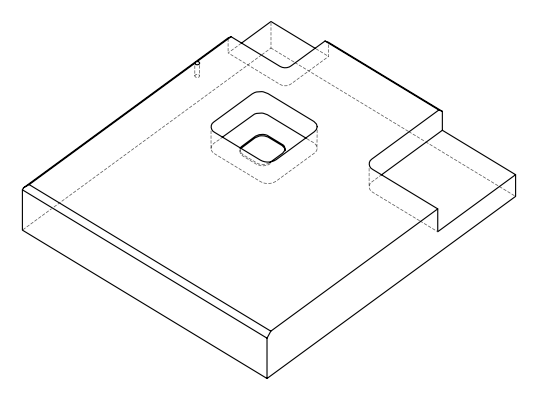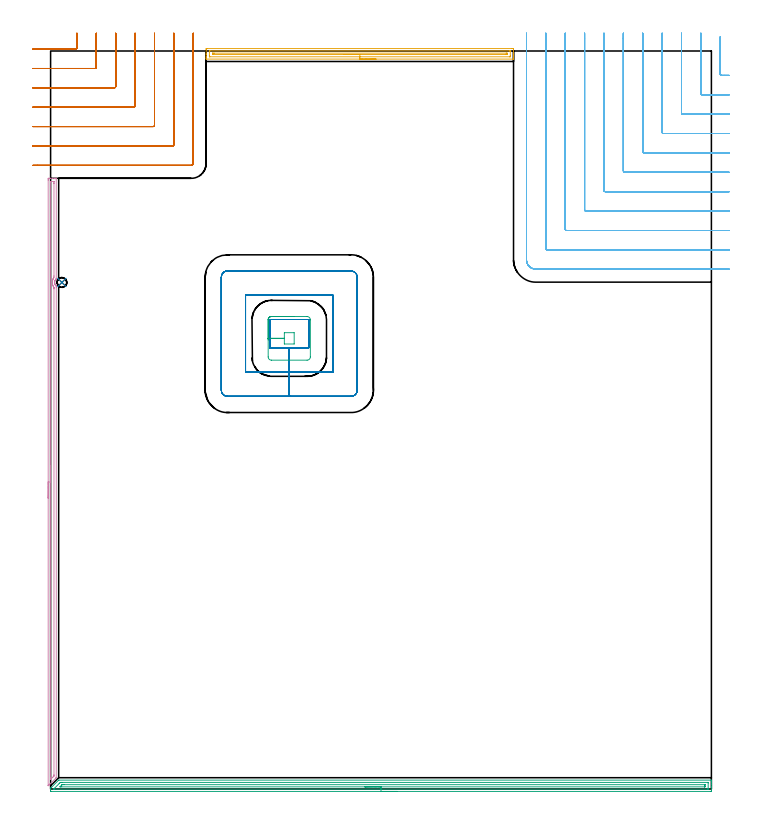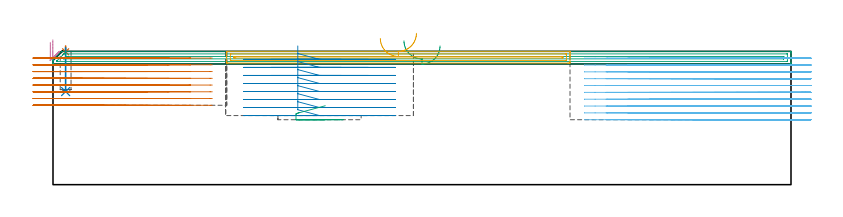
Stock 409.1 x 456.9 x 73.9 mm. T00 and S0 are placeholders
(PLAN: 9 operations, 4 tool changes, 82.5 min)
(1 SPOT_DRILL | STEP1POCKET | NXT0321_9005460120000 | 0.03 min | 0 mm3)
(2 DRILL_BLIND_HOLE_INTO_CENTER | STEP1POCKET | NXT0301_031 | 0.1 min | 601 mm3)
(3 AREA_MILL | FG_CHAMFER_SURFACE | UGT0205_001 | 9.96 min | 10023 mm3)
(4 AREA_MILL_1 | FG_CHAMFER_SURFACE_1 | UGT0205_001 | 6.17 min | 4701 mm3)
(5 AREA_MILL_2 | FG_CHAMFER_SURFACE_2 | UGT0205_001 | 4.74 min | 4195 mm3)
(6 MILL_CORNER_NOTCH_RECTANGULAR | CORNER_NOTCH_RECTANGULAR | NXT0201_012 | Follow Part, ap 4, ae 75% | 36.39 min | 662733 mm3)
(7 MILL_CORNER_NOTCH_RECTANGULAR_1 | CORNER_NOTCH_RECTANGULAR_1 | NXT0201_012 | Follow Part, ap 4, ae 75% | 13.59 min | 226265 mm3)
(8 MILL_RECTANGULAR_POCKET | POCKET_RECTANGULAR_STRAIGHT | UGT0201_094 | Follow Part, ap 5, ae 75% | 11.11 min | 355920 mm3)
(9 MILL_RECTANGULAR_POCKET_1 | POCKET_RECTANGULAR_STRAIGHT_1 | UGT0201_094 | Follow Part, ap 5, ae 75% | 0.45 min | 4705 mm3)
(TOOL NXT0321_9005460120000 | NC Spot Drill, 142deg, 12mm, Carbide, Uncoated | D12 PA142 FL30 Z2)
(TOOL NXT0301_031 | Carbide Drill 6mm [860.1-0600-018A1-MM 2214] | D6 PA140 FL28 Z2)
(TOOL UGT0205_001 | Chamfer Mill 20 x 3 x 45 deg. | D20 FL50 Z2)
(TOOL NXT0201_012 | ENDMILL 16mm [2P460-1600-NA 1630] | D16 FL38 Z6)
(TOOL UGT0201_094 | End mill 20 mm | D20 FL38 Z4)
(OP 1 SPOT_DRILL)
G17 G21 G94 G90
T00 M6
G54
G17 G0 G90 X7. Y313.6 S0 M3
G43 Z83.9 H0
G94 G81 G98 Z73.642 F250. R76.9
G80
M5
M2
(OP 2 DRILL_BLIND_HOLE_INTO_CENTER)
G17 G21 G94 G90
T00 M6
G54
G17 G0 G90 X7. Y313.6 S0 M3
G43 Z83.9 H1
G94 G81 G98 Z51.6 F250. R75.9
G80
M5
M2
(OP 3 AREA_MILL)
G17 G21 G94 G90
T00 M6
G54
G17 G0 G90 X214.55 Y-1.5 S1061 M3
G43 Z83.9 H0
Z76.9
G94 G1 X214.512 Z76.029 F250.
X214.398 Z75.164
X214.209 Z74.312
X213.947 Z73.48
X213.613 Z72.674
X213.21 Z71.9
X212.742 Z71.164
X212.21 Z70.472
X211.621 Z69.829
X210.978 Z69.24
X210.286 Z68.709
X209.55 Z68.24
X208.776 Z67.837
X207.97 Z67.503
X207.138 Z67.241
X206.286 Z67.052
X205.422 Z66.938
X204.55 Z66.9
X0.418
X0.185 Y-1.497 Z66.903
X0.003 Y-1.491 Z66.905
X0. Y-1.441 Z66.955
Y-1.078 Z67.318
Y-0.349 Z68.05
Y0.317 Z68.717
Y0.499 Z68.891
X0.001 Y0.505 Z68.897
X0.181 Y0.681 Z69.081
X4.821 Y5.322 Z73.719
X5.006 Y5.495 Z73.891
X5.104 Y5.5 Z73.9
X408.915
X409.09 Y5.497 Z73.889
X409.1 Y5.15 Z73.55
Y4.927 Z73.326
Y4.198 Z72.593
Y2.955 Z71.352
Y1.56 Z69.956
Y0.939 Z69.335
Y-0.82 Z67.577
X409.097 Y-1.078 Z67.319
X409.09 Y-1.492 Z66.905
X408.893 Y-1.496 Z66.902
X408.468 Y-1.5 Z66.9
X204.55
Y-0.086 Z68.314
X2.306
X2.086 Y-0.084 Z68.316
X2.032 Y-0.081 Z68.319
X2.011 Y-0.079 Z68.321
X2.008 Y-0.072 Z68.328
X2.005 Y-0.041 Z68.359
X2.009 Y0.023 Z68.423
X2.014 Y0.052 Z68.452
X2.033 Y0.076 Z68.476
X2.085 Y0.132 Z68.532
X2.311 Y0.362 Z68.762
X2.421 Y0.472 Z68.872
X5.269 Y3.319 Z71.719
X5.631 Y3.68 Z72.08
X5.999 Y4.044 Z72.444
X6.035 Y4.073 Z72.473
X6.058 Y4.079 Z72.479
X6.118 Y4.082 Z72.482
X6.893 Y4.085 Z72.485
X7.008 Y4.086 Z72.486
X406.794
X407.049 Y4.084 Z72.484
X407.08 Y4.082 Z72.482
X407.089 Y4.079 Z72.479
X407.092 Y4.073 Z72.473
X407.098 Y4.035 Z72.435
X407.099 Y4. Z72.4
X407.1 Y3.785 Z72.185
X407.099 Y0.129 Z68.529
X407.095 Y0.019 Z68.419
X407.09 Y-0.054 Z68.346
X407.084 Y-0.079 Z68.321
X406.564 Y-0.085 Z68.315
X204.55 Y-0.086 Z68.314
Y1.329 Z69.729
X6.893
X6.233 Y1.33 Z69.73
X5.999 Y1.332 Z69.732
X5.78 Y1.336 Z69.736
X5.963 Y1.56 Z69.96
X5.98 Y1.579 Z69.979
X6.893 Y2.493 Z70.893
X7.066 Y2.654 Z71.054
X7.223 Y2.664 Z71.064
X7.554 Y2.669 Z71.069
X7.787 Y2.671 Z71.071
X8.446
X404.969
X405.031 Y2.67 Z71.07
X405.072 Y2.667 Z71.067
X405.089 Y2.665 Z71.065
X405.09 Y2.645 Z71.045
X405.097 Y2.44 Z70.84
X405.099 Y2.234 Z70.634
X405.097 Y1.56 Z69.96
X405.093 Y1.361 Z69.761
X405.087 Y1.335 Z69.735
X405.066 Y1.333 Z69.733
X405.008 Y1.331 Z69.731
X404.89 Y1.329 Z69.729
X204.55
X203.678 Z69.767
X202.814 Z69.88
X201.962 Z70.069
X201.13 Z70.332
X200.324 Z70.665
X199.55 Z71.068
X198.814 Z71.537
X198.122 Z72.068
X197.479 Z72.657
X196.89 Z73.301
X196.358 Z73.993
X195.89 Z74.729
X195.487 Z75.502
X195.153 Z76.308
X194.891 Z77.14
X194.702 Z77.992
X194.588 Z78.857
X194.55 Z79.729
G0 Z83.9
M5
M2
(OP 4 AREA_MILL_1)
G17 G21 G94 G90
T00 M6
G54
G17 G0 G90 X-1.5 Y180.05 S1061 M3
G43 Z83.9 H0
Z78.9
G94 G1 Y180.088 Z78.028 F250.
Y180.202 Z77.163
Y180.391 Z76.312
Y180.653 Z75.48
Y180.987 Z74.674
Y181.39 Z73.9
Y181.858 Z73.164
Y182.39 Z72.472
Y182.979 Z71.829
Y183.622 Z71.24
Y184.314 Z70.708
Y185.05 Z70.24
Y185.824 Z69.837
Y186.63 Z69.503
Y187.462 Z69.241
Y188.313 Z69.052
Y189.178 Z68.938
Y190.05 Z68.9
Y376.928
X-1.499 Y377.493 Z68.901
X-1.497 Y377.817
X-1.493 Y378.09 Z68.903
X-1.18 Y378.1 Z69.215
X-0.901 Z69.494
X-0.308 Z70.087
X1.121 Z71.518
X2.308 Z72.703
X3.27 Z73.669
X3.387 Y378.096 Z73.779
X3.498 Y378.09 Z73.888
X3.5 Y377.939 Z73.9
Y315.904
X3.495 Y315.841 Z73.89
X3.471 Y315.81 Z73.868
X3.394 Y315.734 Z73.792
X3.337 Y315.676 Z73.736
X3.162 Y315.469 Z73.562
X3.005 Y315.252 Z73.404
X2.866 Y315.021 Z73.265
X2.773 Y314.833 Z73.172
X2.748 Y314.782 Z73.146
X2.667 Y314.564 Z73.061
X2.599 Y314.342 Z72.999
X2.553 Y314.116 Z72.948
X2.526 Y313.932 Z72.925
X2.52 Y313.888 Z72.918
X2.51 Y313.663 Z72.901
X2.509 Y313.638 Z72.902
X2.511 Y313.594 Z72.901
Y313.554 Z72.904
X2.513 Y313.524 Z72.903
Y313.439 Z72.907
X2.533 Y313.204 Z72.933
X2.569 Y312.993 Z72.968
X2.599 Y312.879 Z72.996
X2.628 Y312.761 Z73.026
X2.704 Y312.534 Z73.102
X2.799 Y312.314 Z73.195
X2.896 Y312.126 Z73.296
X2.911 Y312.099 Z73.31
X3.135 Y311.772 Z73.535
X3.163 Y311.739 Z73.563
X3.394 Y311.468 Z73.792
X3.42 Y311.441 Z73.819
X3.494 Y311.366 Z73.892
X3.5 Y310.549 Z73.9
Y7.07
X3.495 Y7.005 Z73.89
X3.47 Y6.972 Z73.866
X3.321 Y6.821 Z73.721
X-0.308 Y3.19 Z70.088
X-0.445 Y3.054 Z69.952
X-0.603 Y2.896 Z69.794
X-0.744 Y2.754 Z69.651
X-0.892 Y2.607 Z69.506
X-1.03 Y2.469 Z69.368
X-1.18 Y2.317 Z69.215
X-1.339 Y2.161 Z69.059
X-1.492 Y2.011 Z68.906
X-1.496 Y2.061 Z68.904
X-1.498 Y2.161 Z68.902
X-1.5 Y2.369 Z68.9
Y190.05
X-0.086 Z70.314
X-0.085 Y375.708 Z70.315
X-0.082 Y376.04 Z70.318
X-0.079 Y376.079 Z70.321
X-0.077 Y376.09 Z70.323
X-0.049 Y376.093 Z70.351
X0.053 Y376.097 Z70.453
X0.181 Y376.1 Z70.581
X1.927 Y376.098 Z72.327
X2.047 Y376.093 Z72.447
X2.069 Y376.091 Z72.469
X2.079 Y376.052 Z72.479
X2.082 Y375.939 Z72.482
X2.084 Y375.708 Z72.484
X2.086 Y375.043 Z72.486
Y374.815
X2.085 Y317.69 Z72.485
X2.082 Y317.029 Z72.482
X2.079 Y316.797 Z72.479
X1.839 Y316.385 Z72.239
X1.731 Y316.197 Z72.131
X1.58 Y315.904 Z71.98
X1.552 Y315.845 Z71.952
X1.535 Y315.803 Z71.935
X1.436 Y315.543 Z71.836
X1.31 Y315.141 Z71.71
X1.273 Y315.012 Z71.673
X1.202 Y314.686 Z71.602
X1.157 Y314.405 Z71.557
X1.122 Y314.119 Z71.522
X1.099 Y313.572 Z71.499
X1.111 Y313.227 Z71.511
X1.138 Y312.938 Z71.538
X1.191 Y312.585 Z71.591
X1.241 Y312.334 Z71.641
X1.436 Y311.666 Z71.836
X1.523 Y311.441 Z71.923
X1.588 Y311.286 Z71.988
X1.849 Y310.793 Z72.249
X2.003 Y310.549 Z72.403
X2.054 Y310.464 Z72.454
X2.079 Y310.42 Z72.479
X2.08 Y310.382 Z72.48
X2.083 Y310.216 Z72.483
X2.085 Y309.884 Z72.485
X2.086 Y309.656 Z72.486
X2.085 Y8.855 Z72.485
X2.081 Y8.195 Z72.481
X2.079 Y8.078 Z72.479
X2.067 Y8.029 Z72.467
X2.008 Y7.963 Z72.408
X1.721 Y7.671 Z72.121
X1.436 Y7.386 Z71.836
X0.228 Y6.178 Z70.628
X0.005 Y5.961 Z70.405
X-0.049 Y5.912 Z70.351
X-0.079 Y5.889 Z70.321
X-0.081 Y5.946 Z70.319
X-0.084 Y6.178 Z70.316
X-0.085 Y6.547 Z70.315
X-0.086 Y6.843 Z70.314
Y190.05
Y190.922 Z70.352
Y191.786 Z70.466
Y192.638 Z70.655
Y193.47 Z70.917
Y194.276 Z71.251
Y195.05 Z71.654
Y195.786 Z72.123
Y196.478 Z72.654
Y197.121 Z73.243
Y197.71 Z73.886
Y198.241 Z74.578
Y198.71 Z75.314
Y199.113 Z76.088
Y199.447 Z76.894
Y199.709 Z77.726
Y199.898 Z78.578
Y200.012 Z79.443
Y200.05 Z80.314
G0 Z83.9
M5
M2
(OP 5 AREA_MILL_2)
G17 G21 G94 G90
T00 M6
G54
G17 G0 G90 X201.45 Y451.9 S1061 M3
G43 Z83.9 H0
G94 G1 X201.412 Z83.028 F250.
X201.298 Z82.163
X201.109 Z81.312
X200.847 Z80.48
X200.513 Z79.674
X200.11 Z78.9
X199.642 Z78.164
X199.11 Z77.472
X198.521 Z76.829
X197.878 Z76.24
X197.186 Z75.708
X196.45 Z75.24
X195.676 Z74.837
X194.87 Z74.503
X194.038 Z74.241
X193.186 Z74.052
X192.322 Z73.938
X191.45 Z73.9
X96.453
X96.31 Y451.903 Z73.888
X96.307 Y451.944 Z73.848
X96.3 Y452.297 Z73.502
Y452.758 Z73.041
Y453.369 Z72.426
Y454.565 Z71.232
Y455.147 Z70.647
Y457.529 Z68.267
X96.302 Y457.822 Z67.975
X96.307 Y458.391 Z67.405
X96.327 Y458.393 Z67.404
X96.899 Y458.4 Z67.4
X285.422
X286.001 Y458.399 Z67.401
X286.574 Y458.393 Z67.404
X286.593 Y458.391 Z67.405
X286.6 Y457.822 Z67.975
Y455.15 Z70.644
Y454.565 Z71.232
Y454.259 Z71.537
Y453.674 Z72.122
Y453.369 Z72.426
Y452.758 Z73.041
Y452.297 Z73.503
X286.593 Y451.944 Z73.848
X286.59 Y451.903 Z73.888
X286.447 Y451.9 Z73.9
X191.45
Y453.314 Z72.486
X98.628 Y453.315 Z72.485
X98.519 Y453.316 Z72.484
X98.31 Y453.321 Z72.479
X98.307 Y453.369 Z72.431
X98.301 Y453.751 Z72.049
Y456.422 Z69.378
X98.307 Y456.931 Z68.869
X98.31 Y456.972 Z68.828
X98.464 Y456.981 Z68.819
X98.573 Y456.985 Z68.815
X98.628 Y456.986 Z68.814
X284.272
X284.382 Y456.984 Z68.816
X284.59 Y456.979 Z68.821
X284.593 Y456.931 Z68.869
X284.599 Y456.549 Z69.251
Y453.878 Z71.922
X284.593 Y453.369 Z72.431
X284.59 Y453.328 Z72.472
X284.436 Y453.319 Z72.481
X284.327 Y453.315 Z72.485
X284.272 Y453.314 Z72.486
X191.45
Y454.728 Z71.072
X100.889 Y454.729 Z71.071
X100.467 Y454.731 Z71.069
X100.327 Y454.733 Z71.067
X100.312 Y454.735 Z71.065
X100.307 Y454.784 Z71.016
X100.302 Y454.872 Z70.928
X100.3 Y454.983 Z70.817
Y455.15 Z70.65
X100.302 Y455.315 Z70.485
X100.31 Y455.483 Z70.317
X100.318 Y455.565 Z70.235
X100.362 Y455.567 Z70.233
X100.467 Y455.569 Z70.231
X100.937 Y455.571 Z70.229
X101.359
X282.011
X282.433 Y455.57 Z70.23
X282.573 Y455.567 Z70.233
X282.588 Y455.565 Z70.235
X282.593 Y455.516 Z70.284
X282.598 Y455.428 Z70.372
X282.6 Y455.317 Z70.483
Y455.15 Z70.65
X282.598 Y454.985 Z70.815
X282.59 Y454.817 Z70.983
X282.582 Y454.735 Z71.065
X282.538 Y454.733 Z71.067
X282.433 Y454.73 Z71.07
X281.963 Y454.729 Z71.071
X281.541 Y454.728 Z71.072
X191.45
X190.578 Z71.11
X189.714 Z71.223
X188.862 Z71.412
X188.03 Z71.675
X187.224 Z72.008
X186.45 Z72.411
X185.714 Z72.88
X185.022 Z73.411
X184.379 Z74.
X183.79 Z74.644
X183.258 Z75.336
X182.79 Z76.072
X182.387 Z76.845
X182.053 Z77.651
X181.791 Z78.483
X181.602 Z79.335
X181.488 Z80.2
X181.45 Z81.072
G0 Z83.9
M5
M2
(OP 6 MILL_CORNER_NOTCH_RECTANGULAR)
G17 G21 G94 G90
T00 M6
G54
G17 G0 G90 X414.6 Y465.709 S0 M3
G43 Z83.9 H1
Z70.11
G94 G1 Y462.709 F250.
Y442.592 F500.
G3 X415.392 Y441.8 R0.8
G1 X417.1
X420.1 F250.
G0 Z83.9
X402.6 Y467.9
Z70.11
G1 Y464.9
Y430.592 F500.
G3 X403.392 Y429.8 R0.8
G1 X417.1
X420.1 F250.
G0 Z83.9
X390.6 Y467.9
Z70.11
G1 Y464.9
Y418.593 F500.
G3 X391.393 Y417.8 R0.8
G1 X417.1
X420.1 F250.
G0 Z83.9
X378.6 Y467.9
Z70.11
G1 Y464.9
Y406.593 F500.
G3 X379.393 Y405.8 R0.8
G1 X417.1
X420.1 F250.
G0 Z83.9
X366.6 Y467.9
Z70.11
G1 Y464.9
Y394.594 F500.
G3 X367.394 Y393.8 R0.8
G1 X417.1
X420.1 F250.
G0 Z83.9
X354.6 Y467.9
Z70.11
G1 Y464.9
Y382.594 F500.
G3 X355.394 Y381.8 R0.8
G1 X417.1
X420.1 F250.
G0 Z83.9
X342.6 Y467.9
Z70.11
G1 Y464.9
Y370.594 F500.
G3 X343.394 Y369.8 R0.8
G1 X417.1
X420.1 F250.
G0 Z83.9
X330.6 Y467.9
Z70.11
G1 Y464.9
Y358.595 F500.
G3 X331.395 Y357.8 R0.8
G1 X417.1
X420.1 F250.
G0 Z83.9
X318.6 Y467.9
Z70.11
G1 Y464.9
Y346.595 F500.
G3 X319.395 Y345.8 R0.8
G1 X417.1
X420.1 F250.
G0 Z83.9
X306.6 Y467.9
Z70.11
G1 Y464.9
Y334.595 F500.
G3 X307.395 Y333.8 R0.8
G1 X417.1
X420.1 F250.
G0 Z83.9
X294.6 Y467.9
Z70.11
G1 Y464.9
Y327.7 F500.
G3 X300.5 Y321.8 R5.9
G1 X417.1
X420.1 F250.
G0 Z83.9
X414.6 Y465.709
Z66.32
G1 Y462.709
Y442.592 F500.
G3 X415.392 Y441.8 R0.8
G1 X417.1
X420.1 F250.
G0 Z83.9
X402.6 Y467.9
Z66.32
G1 Y464.9
Y430.592 F500.
G3 X403.392 Y429.8 R0.8
G1 X417.1
X420.1 F250.
G0 Z83.9
X390.6 Y467.9
Z66.32
G1 Y464.9
Y418.593 F500.
G3 X391.393 Y417.8 R0.8
G1 X417.1
X420.1 F250.
G0 Z83.9
X378.6 Y467.9
Z66.32
G1 Y464.9
Y406.593 F500.
G3 X379.393 Y405.8 R0.8
G1 X417.1
X420.1 F250.
G0 Z83.9
X366.6 Y467.9
Z66.32
G1 Y464.9
Y394.594 F500.
G3 X367.394 Y393.8 R0.8
G1 X417.1
X420.1 F250.
G0 Z83.9
X354.6 Y467.9
Z66.32
G1 Y464.9
Y382.594 F500.
G3 X355.394 Y381.8 R0.8
G1 X417.1
X420.1 F250.
G0 Z83.9
X342.6 Y467.9
Z66.32
G1 Y464.9
Y370.594 F500.
G3 X343.394 Y369.8 R0.8
G1 X417.1
X420.1 F250.
G0 Z83.9
X330.6 Y467.9
Z66.32
G1 Y464.9
Y358.595 F500.
G3 X331.395 Y357.8 R0.8
G1 X417.1
X420.1 F250.
G0 Z83.9
X318.6 Y467.9
Z66.32
G1 Y464.9
Y346.595 F500.
G3 X319.395 Y345.8 R0.8
G1 X417.1
X420.1 F250.
G0 Z83.9
X306.6 Y467.9
Z66.32
G1 Y464.9
Y334.595 F500.
G3 X307.395 Y333.8 R0.8
G1 X417.1
X420.1 F250.
G0 Z83.9
X294.6 Y467.9
Z66.32
G1 Y464.9
Y327.7 F500.
G3 X300.5 Y321.8 R5.9
G1 X417.1
X420.1 F250.
G0 Z83.9
X414.6 Y465.709
Z62.53
G1 Y462.709
Y442.592 F500.
G3 X415.392 Y441.8 R0.8
G1 X417.1
X420.1 F250.
G0 Z83.9
X402.6 Y467.9
Z62.53
G1 Y464.9
Y430.592 F500.
G3 X403.392 Y429.8 R0.8
G1 X417.1
X420.1 F250.
G0 Z83.9
X390.6 Y467.9
Z62.53
G1 Y464.9
Y418.593 F500.
G3 X391.393 Y417.8 R0.8
G1 X417.1
X420.1 F250.
G0 Z83.9
X378.6 Y467.9
Z62.53
G1 Y464.9
Y406.593 F500.
G3 X379.393 Y405.8 R0.8
G1 X417.1
X420.1 F250.
G0 Z83.9
X366.6 Y467.9
Z62.53
G1 Y464.9
Y394.594 F500.
G3 X367.394 Y393.8 R0.8
G1 X417.1
X420.1 F250.
G0 Z83.9
X354.6 Y467.9
Z62.53
G1 Y464.9
Y382.594 F500.
G3 X355.394 Y381.8 R0.8
G1 X417.1
X420.1 F250.
G0 Z83.9
X342.6 Y467.9
Z62.53
G1 Y464.9
Y370.594 F500.
G3 X343.394 Y369.8 R0.8
G1 X417.1
X420.1 F250.
G0 Z83.9
X330.6 Y467.9
Z62.53
G1 Y464.9
Y358.595 F500.
G3 X331.395 Y357.8 R0.8
G1 X417.1
X420.1 F250.
G0 Z83.9
X318.6 Y467.9
Z62.53
G1 Y464.9
Y346.595 F500.
G3 X319.395 Y345.8 R0.8
G1 X417.1
X420.1 F250.
G0 Z83.9
X306.6 Y467.9
Z62.53
G1 Y464.9
Y334.595 F500.
G3 X307.395 Y333.8 R0.8
G1 X417.1
X420.1 F250.
G0 Z83.9
X294.6 Y467.9
Z62.53
G1 Y464.9
Y327.7 F500.
G3 X300.5 Y321.8 R5.9
G1 X417.1
X420.1 F250.
G0 Z83.9
X414.6 Y465.709
Z58.74
G1 Y462.709
Y442.592 F500.
G3 X415.392 Y441.8 R0.8
G1 X417.1
X420.1 F250.
G0 Z83.9
X402.6 Y467.9
Z58.74
G1 Y464.9
Y430.592 F500.
G3 X403.392 Y429.8 R0.8
G1 X417.1
X420.1 F250.
G0 Z83.9
X390.6 Y467.9
Z58.74
G1 Y464.9
Y418.593 F500.
G3 X391.393 Y417.8 R0.8
G1 X417.1
X420.1 F250.
G0 Z83.9
X378.6 Y467.9
Z58.74
G1 Y464.9
Y406.593 F500.
G3 X379.393 Y405.8 R0.8
G1 X417.1
X420.1 F250.
G0 Z83.9
X366.6 Y467.9
Z58.74
G1 Y464.9
Y394.594 F500.
G3 X367.394 Y393.8 R0.8
G1 X417.1
X420.1 F250.
G0 Z83.9
X354.6 Y467.9
Z58.74
G1 Y464.9
Y382.594 F500.
G3 X355.394 Y381.8 R0.8
G1 X417.1
X420.1 F250.
G0 Z83.9
X342.6 Y467.9
Z58.74
G1 Y464.9
Y370.594 F500.
G3 X343.394 Y369.8 R0.8
G1 X417.1
X420.1 F250.
G0 Z83.9
X330.6 Y467.9
Z58.74
G1 Y464.9
Y358.595 F500.
G3 X331.395 Y357.8 R0.8
G1 X417.1
X420.1 F250.
G0 Z83.9
X318.6 Y467.9
Z58.74
G1 Y464.9
Y346.595 F500.
G3 X319.395 Y345.8 R0.8
G1 X417.1
X420.1 F250.
G0 Z83.9
X306.6 Y467.9
Z58.74
G1 Y464.9
Y334.595 F500.
G3 X307.395 Y333.8 R0.8
G1 X417.1
X420.1 F250.
G0 Z83.9
X294.6 Y467.9
Z58.74
G1 Y464.9
Y327.7 F500.
G3 X300.5 Y321.8 R5.9
G1 X417.1
X420.1 F250.
G0 Z83.9
X414.6 Y465.709
Z54.95
G1 Y462.709
Y442.592 F500.
G3 X415.392 Y441.8 R0.8
G1 X417.1
X420.1 F250.
G0 Z83.9
X402.6 Y467.9
Z54.95
G1 Y464.9
Y430.592 F500.
G3 X403.392 Y429.8 R0.8
G1 X417.1
X420.1 F250.
G0 Z83.9
X390.6 Y467.9
Z54.95
G1 Y464.9
Y418.593 F500.
G3 X391.393 Y417.8 R0.8
G1 X417.1
X420.1 F250.
G0 Z83.9
X378.6 Y467.9
Z54.95
G1 Y464.9
Y406.593 F500.
G3 X379.393 Y405.8 R0.8
G1 X417.1
X420.1 F250.
G0 Z83.9
X366.6 Y467.9
Z54.95
G1 Y464.9
Y394.594 F500.
G3 X367.394 Y393.8 R0.8
G1 X417.1
X420.1 F250.
G0 Z83.9
X354.6 Y467.9
Z54.95
G1 Y464.9
Y382.594 F500.
G3 X355.394 Y381.8 R0.8
G1 X417.1
X420.1 F250.
G0 Z83.9
X342.6 Y467.9
Z54.95
G1 Y464.9
Y370.594 F500.
G3 X343.394 Y369.8 R0.8
G1 X417.1
X420.1 F250.
G0 Z83.9
X330.6 Y467.9
Z54.95
G1 Y464.9
Y358.595 F500.
G3 X331.395 Y357.8 R0.8
G1 X417.1
X420.1 F250.
G0 Z83.9
X318.6 Y467.9
Z54.95
G1 Y464.9
Y346.595 F500.
G3 X319.395 Y345.8 R0.8
G1 X417.1
X420.1 F250.
G0 Z83.9
X306.6 Y467.9
Z54.95
G1 Y464.9
Y334.595 F500.
G3 X307.395 Y333.8 R0.8
G1 X417.1
X420.1 F250.
G0 Z83.9
X294.6 Y467.9
Z54.95
G1 Y464.9
Y327.7 F500.
G3 X300.5 Y321.8 R5.9
G1 X417.1
X420.1 F250.
G0 Z83.9
X414.6 Y465.709
Z51.16
G1 Y462.709
Y442.592 F500.
G3 X415.392 Y441.8 R0.8
G1 X417.1
X420.1 F250.
G0 Z83.9
X402.6 Y467.9
Z51.16
G1 Y464.9
Y430.592 F500.
G3 X403.392 Y429.8 R0.8
G1 X417.1
X420.1 F250.
G0 Z83.9
X390.6 Y467.9
Z51.16
G1 Y464.9
Y418.593 F500.
G3 X391.393 Y417.8 R0.8
G1 X417.1
X420.1 F250.
G0 Z83.9
X378.6 Y467.9
Z51.16
G1 Y464.9
Y406.593 F500.
G3 X379.393 Y405.8 R0.8
G1 X417.1
X420.1 F250.
G0 Z83.9
X366.6 Y467.9
Z51.16
G1 Y464.9
Y394.594 F500.
G3 X367.394 Y393.8 R0.8
G1 X417.1
X420.1 F250.
G0 Z83.9
X354.6 Y467.9
Z51.16
G1 Y464.9
Y382.594 F500.
G3 X355.394 Y381.8 R0.8
G1 X417.1
X420.1 F250.
G0 Z83.9
X342.6 Y467.9
Z51.16
G1 Y464.9
Y370.594 F500.
G3 X343.394 Y369.8 R0.8
G1 X417.1
X420.1 F250.
G0 Z83.9
X330.6 Y467.9
Z51.16
G1 Y464.9
Y358.595 F500.
G3 X331.395 Y357.8 R0.8
G1 X417.1
X420.1 F250.
G0 Z83.9
X318.6 Y467.9
Z51.16
G1 Y464.9
Y346.595 F500.
G3 X319.395 Y345.8 R0.8
G1 X417.1
X420.1 F250.
G0 Z83.9
X306.6 Y467.9
Z51.16
G1 Y464.9
Y334.595 F500.
G3 X307.395 Y333.8 R0.8
G1 X417.1
X420.1 F250.
G0 Z83.9
X294.6 Y467.9
Z51.16
G1 Y464.9
Y327.7 F500.
G3 X300.5 Y321.8 R5.9
G1 X417.1
X420.1 F250.
G0 Z83.9
X414.6 Y465.709
Z47.37
G1 Y462.709
Y442.592 F500.
G3 X415.392 Y441.8 R0.8
G1 X417.1
X420.1 F250.
G0 Z83.9
X402.6 Y467.9
Z47.37
G1 Y464.9
Y430.592 F500.
G3 X403.392 Y429.8 R0.8
G1 X417.1
X420.1 F250.
G0 Z83.9
X390.6 Y467.9
Z47.37
G1 Y464.9
Y418.593 F500.
G3 X391.393 Y417.8 R0.8
G1 X417.1
X420.1 F250.
G0 Z83.9
X378.6 Y467.9
Z47.37
G1 Y464.9
Y406.593 F500.
G3 X379.393 Y405.8 R0.8
G1 X417.1
X420.1 F250.
G0 Z83.9
X366.6 Y467.9
Z47.37
G1 Y464.9
Y394.594 F500.
G3 X367.394 Y393.8 R0.8
G1 X417.1
X420.1 F250.
G0 Z83.9
X354.6 Y467.9
Z47.37
G1 Y464.9
Y382.594 F500.
G3 X355.394 Y381.8 R0.8
G1 X417.1
X420.1 F250.
G0 Z83.9
X342.6 Y467.9
Z47.37
G1 Y464.9
Y370.594 F500.
G3 X343.394 Y369.8 R0.8
G1 X417.1
X420.1 F250.
G0 Z83.9
X330.6 Y467.9
Z47.37
G1 Y464.9
Y358.595 F500.
G3 X331.395 Y357.8 R0.8
G1 X417.1
X420.1 F250.
G0 Z83.9
X318.6 Y467.9
Z47.37
G1 Y464.9
Y346.595 F500.
G3 X319.395 Y345.8 R0.8
G1 X417.1
X420.1 F250.
G0 Z83.9
X306.6 Y467.9
Z47.37
G1 Y464.9
Y334.595 F500.
G3 X307.395 Y333.8 R0.8
G1 X417.1
X420.1 F250.
G0 Z83.9
X294.6 Y467.9
Z47.37
G1 Y464.9
Y327.7 F500.
G3 X300.5 Y321.8 R5.9
G1 X417.1
X420.1 F250.
G0 Z83.9
X414.6 Y465.709
Z43.58
G1 Y462.709
Y442.592 F500.
G3 X415.392 Y441.8 R0.8
G1 X417.1
X420.1 F250.
G0 Z83.9
X402.6 Y467.9
Z43.58
G1 Y464.9
Y430.592 F500.
G3 X403.392 Y429.8 R0.8
G1 X417.1
X420.1 F250.
G0 Z83.9
X390.6 Y467.9
Z43.58
G1 Y464.9
Y418.593 F500.
G3 X391.393 Y417.8 R0.8
G1 X417.1
X420.1 F250.
G0 Z83.9
X378.6 Y467.9
Z43.58
G1 Y464.9
Y406.593 F500.
G3 X379.393 Y405.8 R0.8
G1 X417.1
X420.1 F250.
G0 Z83.9
X366.6 Y467.9
Z43.58
G1 Y464.9
Y394.594 F500.
G3 X367.394 Y393.8 R0.8
G1 X417.1
X420.1 F250.
G0 Z83.9
X354.6 Y467.9
Z43.58
G1 Y464.9
Y382.594 F500.
G3 X355.394 Y381.8 R0.8
G1 X417.1
X420.1 F250.
G0 Z83.9
X342.6 Y467.9
Z43.58
G1 Y464.9
Y370.594 F500.
G3 X343.394 Y369.8 R0.8
G1 X417.1
X420.1 F250.
G0 Z83.9
X330.6 Y467.9
Z43.58
G1 Y464.9
Y358.595 F500.
G3 X331.395 Y357.8 R0.8
G1 X417.1
X420.1 F250.
G0 Z83.9
X318.6 Y467.9
Z43.58
G1 Y464.9
Y346.595 F500.
G3 X319.395 Y345.8 R0.8
G1 X417.1
X420.1 F250.
G0 Z83.9
X306.6 Y467.9
Z43.58
G1 Y464.9
Y334.595 F500.
G3 X307.395 Y333.8 R0.8
G1 X417.1
X420.1 F250.
G0 Z83.9
X294.6 Y467.9
Z43.58
G1 Y464.9
Y327.7 F500.
G3 X300.5 Y321.8 R5.9
G1 X417.1
X420.1 F250.
G0 Z83.9
X414.6 Y465.709
Z39.79
G1 Y462.709
Y442.592 F500.
G3 X415.392 Y441.8 R0.8
G1 X417.1
X420.1 F250.
G0 Z83.9
X402.6 Y467.9
Z39.79
G1 Y464.9
Y430.592 F500.
G3 X403.392 Y429.8 R0.8
G1 X417.1
X420.1 F250.
G0 Z83.9
X390.6 Y467.9
Z39.79
G1 Y464.9
Y418.593 F500.
G3 X391.393 Y417.8 R0.8
G1 X417.1
X420.1 F250.
G0 Z83.9
X378.6 Y467.9
Z39.79
G1 Y464.9
Y406.593 F500.
G3 X379.393 Y405.8 R0.8
G1 X417.1
X420.1 F250.
G0 Z83.9
X366.6 Y467.9
Z39.79
G1 Y464.9
Y394.594 F500.
G3 X367.394 Y393.8 R0.8
G1 X417.1
X420.1 F250.
G0 Z83.9
X354.6 Y467.9
Z39.79
G1 Y464.9
Y382.594 F500.
G3 X355.394 Y381.8 R0.8
G1 X417.1
X420.1 F250.
G0 Z83.9
X342.6 Y467.9
Z39.79
G1 Y464.9
Y370.594 F500.
G3 X343.394 Y369.8 R0.8
G1 X417.1
X420.1 F250.
G0 Z83.9
X330.6 Y467.9
Z39.79
G1 Y464.9
Y358.595 F500.
G3 X331.395 Y357.8 R0.8
G1 X417.1
X420.1 F250.
G0 Z83.9
X318.6 Y467.9
Z39.79
G1 Y464.9
Y346.595 F500.
G3 X319.395 Y345.8 R0.8
G1 X417.1
X420.1 F250.
G0 Z83.9
X306.6 Y467.9
Z39.79
G1 Y464.9
Y334.595 F500.
G3 X307.395 Y333.8 R0.8
G1 X417.1
X420.1 F250.
G0 Z83.9
X294.6 Y467.9
Z39.79
G1 Y464.9
Y327.7 F500.
G3 X300.5 Y321.8 R5.9
G1 X417.1
X420.1 F250.
G0 Z83.9
X414.6 Y465.709
Z36.
G1 Y462.709
Y442.592 F500.
G3 X415.392 Y441.8 R0.8
G1 X417.1
X420.1 F250.
G0 Z83.9
X402.6 Y467.9
Z36.
G1 Y464.9
Y430.592 F500.
G3 X403.392 Y429.8 R0.8
G1 X417.1
X420.1 F250.
G0 Z83.9
X390.6 Y467.9
Z36.
G1 Y464.9
Y418.593 F500.
G3 X391.393 Y417.8 R0.8
G1 X417.1
X420.1 F250.
G0 Z83.9
X378.6 Y467.9
Z36.
G1 Y464.9
Y406.593 F500.
G3 X379.393 Y405.8 R0.8
G1 X417.1
X420.1 F250.
G0 Z83.9
X366.6 Y467.9
Z36.
G1 Y464.9
Y394.594 F500.
G3 X367.394 Y393.8 R0.8
G1 X417.1
X420.1 F250.
G0 Z83.9
X354.6 Y467.9
Z36.
G1 Y464.9
Y382.594 F500.
G3 X355.394 Y381.8 R0.8
G1 X417.1
X420.1 F250.
G0 Z83.9
X342.6 Y467.9
Z36.
G1 Y464.9
Y370.594 F500.
G3 X343.394 Y369.8 R0.8
G1 X417.1
X420.1 F250.
G0 Z83.9
X330.6 Y467.9
Z36.
G1 Y464.9
Y358.595 F500.
G3 X331.395 Y357.8 R0.8
G1 X417.1
X420.1 F250.
G0 Z83.9
X318.6 Y467.9
Z36.
G1 Y464.9
Y346.595 F500.
G3 X319.395 Y345.8 R0.8
G1 X417.1
X420.1 F250.
G0 Z83.9
X306.6 Y467.9
Z36.
G1 Y464.9
Y334.595 F500.
G3 X307.395 Y333.8 R0.8
G1 X417.1
X420.1 F250.
G0 Z83.9
X294.6 Y467.9
Z36.
G1 Y464.9
Y327.7 F500.
G3 X300.5 Y321.8 R5.9
G1 X417.1
X420.1 F250.
G0 Z83.9
M5
M2
(OP 7 MILL_CORNER_NOTCH_RECTANGULAR_1)
G17 G21 G94 G90
T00 M6
G54
G17 G0 G90 X-10.909 Y458.1 S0 M3
G43 Z83.9 H1
Z70.162
G94 G1 X-7.909 F250.
X15.506 F500.
G3 X16.3 Y458.894 R0.8
G1 Y464.9
Y467.9 F250.
G0 Z83.9
X-11. Y446.1
Z70.162
G1 X-8.
X27.506 F500.
G3 X28.3 Y446.894 R0.8
G1 Y464.9
Y467.9 F250.
G0 Z83.9
X-11. Y434.1
Z70.162
G1 X-8.
X39.505 F500.
G3 X40.3 Y434.895 R0.8
G1 Y464.9
Y467.9 F250.
G0 Z83.9
X-11. Y422.1
Z70.162
G1 X-8.
X51.505 F500.
G3 X52.3 Y422.895 R0.8
G1 Y464.9
Y467.9 F250.
G0 Z83.9
X-11. Y410.1
Z70.162
G1 X-8.
X63.505 F500.
G3 X64.3 Y410.895 R0.8
G1 Y464.9
Y467.9 F250.
G0 Z83.9
X-11. Y398.1
Z70.162
G1 X-8.
X75.505 F500.
G3 X76.3 Y398.895 R0.8
G1 Y464.9
Y467.9 F250.
G0 Z83.9
X-11. Y386.1
Z70.162
G1 X-8.
X87.1 F500.
G3 X88.3 Y387.3 R1.2
G1 Y464.9
Y467.9 F250.
G0 Z83.9
X-10.909 Y458.1
Z66.425
G1 X-7.909
X15.506 F500.
G3 X16.3 Y458.894 R0.8
G1 Y464.9
Y467.9 F250.
G0 Z83.9
X-11. Y446.1
Z66.425
G1 X-8.
X27.506 F500.
G3 X28.3 Y446.894 R0.8
G1 Y464.9
Y467.9 F250.
G0 Z83.9
X-11. Y434.1
Z66.425
G1 X-8.
X39.505 F500.
G3 X40.3 Y434.895 R0.8
G1 Y464.9
Y467.9 F250.
G0 Z83.9
X-11. Y422.1
Z66.425
G1 X-8.
X51.505 F500.
G3 X52.3 Y422.895 R0.8
G1 Y464.9
Y467.9 F250.
G0 Z83.9
X-11. Y410.1
Z66.425
G1 X-8.
X63.505 F500.
G3 X64.3 Y410.895 R0.8
G1 Y464.9
Y467.9 F250.
G0 Z83.9
X-11. Y398.1
Z66.425
G1 X-8.
X75.505 F500.
G3 X76.3 Y398.895 R0.8
G1 Y464.9
Y467.9 F250.
G0 Z83.9
X-11. Y386.1
Z66.425
G1 X-8.
X87.1 F500.
G3 X88.3 Y387.3 R1.2
G1 Y464.9
Y467.9 F250.
G0 Z83.9
X-10.909 Y458.1
Z62.687
G1 X-7.909
X15.506 F500.
G3 X16.3 Y458.894 R0.8
G1 Y464.9
Y467.9 F250.
G0 Z83.9
X-11. Y446.1
Z62.687
G1 X-8.
X27.506 F500.
G3 X28.3 Y446.894 R0.8
G1 Y464.9
Y467.9 F250.
G0 Z83.9
X-11. Y434.1
Z62.687
G1 X-8.
X39.505 F500.
G3 X40.3 Y434.895 R0.8
G1 Y464.9
Y467.9 F250.
G0 Z83.9
X-11. Y422.1
Z62.687
G1 X-8.
X51.505 F500.
G3 X52.3 Y422.895 R0.8
G1 Y464.9
Y467.9 F250.
G0 Z83.9
X-11. Y410.1
Z62.687
G1 X-8.
X63.505 F500.
G3 X64.3 Y410.895 R0.8
G1 Y464.9
Y467.9 F250.
G0 Z83.9
X-11. Y398.1
Z62.687
G1 X-8.
X75.505 F500.
G3 X76.3 Y398.895 R0.8
G1 Y464.9
Y467.9 F250.
G0 Z83.9
X-11. Y386.1
Z62.687
G1 X-8.
X87.1 F500.
G3 X88.3 Y387.3 R1.2
G1 Y464.9
Y467.9 F250.
G0 Z83.9
X-10.909 Y458.1
Z58.95
G1 X-7.909
X15.506 F500.
G3 X16.3 Y458.894 R0.8
G1 Y464.9
Y467.9 F250.
G0 Z83.9
X-11. Y446.1
Z58.95
G1 X-8.
X27.506 F500.
G3 X28.3 Y446.894 R0.8
G1 Y464.9
Y467.9 F250.
G0 Z83.9
X-11. Y434.1
Z58.95
G1 X-8.
X39.505 F500.
G3 X40.3 Y434.895 R0.8
G1 Y464.9
Y467.9 F250.
G0 Z83.9
X-11. Y422.1
Z58.95
G1 X-8.
X51.505 F500.
G3 X52.3 Y422.895 R0.8
G1 Y464.9
Y467.9 F250.
G0 Z83.9
X-11. Y410.1
Z58.95
G1 X-8.
X63.505 F500.
G3 X64.3 Y410.895 R0.8
G1 Y464.9
Y467.9 F250.
G0 Z83.9
X-11. Y398.1
Z58.95
G1 X-8.
X75.505 F500.
G3 X76.3 Y398.895 R0.8
G1 Y464.9
Y467.9 F250.
G0 Z83.9
X-11. Y386.1
Z58.95
G1 X-8.
X87.1 F500.
G3 X88.3 Y387.3 R1.2
G1 Y464.9
Y467.9 F250.
G0 Z83.9
X-10.909 Y458.1
Z55.212
G1 X-7.909
X15.506 F500.
G3 X16.3 Y458.894 R0.8
G1 Y464.9
Y467.9 F250.
G0 Z83.9
X-11. Y446.1
Z55.212
G1 X-8.
X27.506 F500.
G3 X28.3 Y446.894 R0.8
G1 Y464.9
Y467.9 F250.
G0 Z83.9
X-11. Y434.1
Z55.212
G1 X-8.
X39.505 F500.
G3 X40.3 Y434.895 R0.8
G1 Y464.9
Y467.9 F250.
G0 Z83.9
X-11. Y422.1
Z55.212
G1 X-8.
X51.505 F500.
G3 X52.3 Y422.895 R0.8
G1 Y464.9
Y467.9 F250.
G0 Z83.9
X-11. Y410.1
Z55.212
G1 X-8.
X63.505 F500.
G3 X64.3 Y410.895 R0.8
G1 Y464.9
Y467.9 F250.
G0 Z83.9
X-11. Y398.1
Z55.212
G1 X-8.
X75.505 F500.
G3 X76.3 Y398.895 R0.8
G1 Y464.9
Y467.9 F250.
G0 Z83.9
X-11. Y386.1
Z55.212
G1 X-8.
X87.1 F500.
G3 X88.3 Y387.3 R1.2
G1 Y464.9
Y467.9 F250.
G0 Z83.9
X-10.909 Y458.1
Z51.475
G1 X-7.909
X15.506 F500.
G3 X16.3 Y458.894 R0.8
G1 Y464.9
Y467.9 F250.
G0 Z83.9
X-11. Y446.1
Z51.475
G1 X-8.
X27.506 F500.
G3 X28.3 Y446.894 R0.8
G1 Y464.9
Y467.9 F250.
G0 Z83.9
X-11. Y434.1
Z51.475
G1 X-8.
X39.505 F500.
G3 X40.3 Y434.895 R0.8
G1 Y464.9
Y467.9 F250.
G0 Z83.9
X-11. Y422.1
Z51.475
G1 X-8.
X51.505 F500.
G3 X52.3 Y422.895 R0.8
G1 Y464.9
Y467.9 F250.
G0 Z83.9
X-11. Y410.1
Z51.475
G1 X-8.
X63.505 F500.
G3 X64.3 Y410.895 R0.8
G1 Y464.9
Y467.9 F250.
G0 Z83.9
X-11. Y398.1
Z51.475
G1 X-8.
X75.505 F500.
G3 X76.3 Y398.895 R0.8
G1 Y464.9
Y467.9 F250.
G0 Z83.9
X-11. Y386.1
Z51.475
G1 X-8.
X87.1 F500.
G3 X88.3 Y387.3 R1.2
G1 Y464.9
Y467.9 F250.
G0 Z83.9
X-10.909 Y458.1
Z47.737
G1 X-7.909
X15.506 F500.
G3 X16.3 Y458.894 R0.8
G1 Y464.9
Y467.9 F250.
G0 Z83.9
X-11. Y446.1
Z47.737
G1 X-8.
X27.506 F500.
G3 X28.3 Y446.894 R0.8
G1 Y464.9
Y467.9 F250.
G0 Z83.9
X-11. Y434.1
Z47.737
G1 X-8.
X39.505 F500.
G3 X40.3 Y434.895 R0.8
G1 Y464.9
Y467.9 F250.
G0 Z83.9
X-11. Y422.1
Z47.737
G1 X-8.
X51.505 F500.
G3 X52.3 Y422.895 R0.8
G1 Y464.9
Y467.9 F250.
G0 Z83.9
X-11. Y410.1
Z47.737
G1 X-8.
X63.505 F500.
G3 X64.3 Y410.895 R0.8
G1 Y464.9
Y467.9 F250.
G0 Z83.9
X-11. Y398.1
Z47.737
G1 X-8.
X75.505 F500.
G3 X76.3 Y398.895 R0.8
G1 Y464.9
Y467.9 F250.
G0 Z83.9
X-11. Y386.1
Z47.737
G1 X-8.
X87.1 F500.
G3 X88.3 Y387.3 R1.2
G1 Y464.9
Y467.9 F250.
G0 Z83.9
X-10.909 Y458.1
Z44.
G1 X-7.909
X15.506 F500.
G3 X16.3 Y458.894 R0.8
G1 Y464.9
Y467.9 F250.
G0 Z83.9
X-11. Y446.1
Z44.
G1 X-8.
X27.506 F500.
G3 X28.3 Y446.894 R0.8
G1 Y464.9
Y467.9 F250.
G0 Z83.9
X-11. Y434.1
Z44.
G1 X-8.
X39.505 F500.
G3 X40.3 Y434.895 R0.8
G1 Y464.9
Y467.9 F250.
G0 Z83.9
X-11. Y422.1
Z44.
G1 X-8.
X51.505 F500.
G3 X52.3 Y422.895 R0.8
G1 Y464.9
Y467.9 F250.
G0 Z83.9
X-11. Y410.1
Z44.
G1 X-8.
X63.505 F500.
G3 X64.3 Y410.895 R0.8
G1 Y464.9
Y467.9 F250.
G0 Z83.9
X-11. Y398.1
Z44.
G1 X-8.
X75.505 F500.
G3 X76.3 Y398.895 R0.8
G1 Y464.9
Y467.9 F250.
G0 Z83.9
X-11. Y386.1
Z44.
G1 X-8.
X87.1 F500.
G3 X88.3 Y387.3 R1.2
G1 Y464.9
Y467.9 F250.
G0 Z83.9
M5
M2
(OP 8 MILL_RECTANGULAR_POCKET)
G17 G21 G94 G90
T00 M6
G54
G17 G0 G90 X135.7 Y288.854 S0 M3
G43 Z83.9 H0
Z76.9
G94 G1 Y273.1 Z72.679 F250.
X147.75 Z69.45
X159.8 F500.
Y290.7
X135.7
Y273.1
X147.75
Y258.1
X174.8
Y305.7
X120.7
Y258.1
X147.75
Y243.1
X186.
G3 X189.8 Y246.9 R3.8
G1 Y316.9
G3 X186. Y320.7 R3.8
G1 X109.5
G3 X105.7 Y316.9 R3.8
G1 Y246.9
G3 X109.5 Y243.1 R3.8
G1 X147.75
X148.75
G0 X135.7 Y288.854 Z72.45
G1 Y273.1 Z68.229 F250.
X147.75 Z65.
X159.8 F500.
Y290.7
X135.7
Y273.1
X147.75
Y258.1
X174.8
Y305.7
X120.7
Y258.1
X147.75
Y243.1
X186.
G3 X189.8 Y246.9 R3.8
G1 Y316.9
G3 X186. Y320.7 R3.8
G1 X109.5
G3 X105.7 Y316.9 R3.8
G1 Y246.9
G3 X109.5 Y243.1 R3.8
G1 X147.75
X148.75
G0 X135.7 Y288.854 Z68.
G1 Y273.1 Z63.779 F250.
X147.75 Z60.55
X159.8 F500.
Y290.7
X135.7
Y273.1
X147.75
Y258.1
X174.8
Y305.7
X120.7
Y258.1
X147.75
Y243.1
X186.
G3 X189.8 Y246.9 R3.8
G1 Y316.9
G3 X186. Y320.7 R3.8
G1 X109.5
G3 X105.7 Y316.9 R3.8
G1 Y246.9
G3 X109.5 Y243.1 R3.8
G1 X147.75
X148.75
G0 X135.7 Y288.854 Z63.55
G1 Y273.1 Z59.329 F250.
X147.75 Z56.1
X159.8 F500.
Y290.7
X135.7
Y273.1
X147.75
Y258.1
X174.8
Y305.7
X120.7
Y258.1
X147.75
Y243.1
X186.
G3 X189.8 Y246.9 R3.8
G1 Y316.9
G3 X186. Y320.7 R3.8
G1 X109.5
G3 X105.7 Y316.9 R3.8
G1 Y246.9
G3 X109.5 Y243.1 R3.8
G1 X147.75
X148.75
G0 X135.7 Y288.854 Z59.1
G1 Y273.1 Z54.879 F250.
X147.75 Z51.65
X159.8 F500.
Y290.7
X135.7
Y273.1
X147.75
Y258.1
X174.8
Y305.7
X120.7
Y258.1
X147.75
Y243.1
X186.
G3 X189.8 Y246.9 R3.8
G1 Y316.9
G3 X186. Y320.7 R3.8
G1 X109.5
G3 X105.7 Y316.9 R3.8
G1 Y246.9
G3 X109.5 Y243.1 R3.8
G1 X147.75
X148.75
G0 X135.7 Y288.854 Z54.65
G1 Y273.1 Z50.429 F250.
X147.75 Z47.2
X159.8 F500.
Y290.7
X135.7
Y273.1
X147.75
Y258.1
X174.8
Y305.7
X120.7
Y258.1
X147.75
Y243.1
X186.
G3 X189.8 Y246.9 R3.8
G1 Y316.9
G3 X186. Y320.7 R3.8
G1 X109.5
G3 X105.7 Y316.9 R3.8
G1 Y246.9
G3 X109.5 Y243.1 R3.8
G1 X147.75
X148.75
G0 X135.7 Y288.854 Z50.2
G1 Y273.1 Z45.979 F250.
X147.75 Z42.75
X159.8 F500.
Y290.7
X135.7
Y273.1
X147.75
Y258.1
X174.8
Y305.7
X120.7
Y258.1
X147.75
Y243.1
X186.
G3 X189.8 Y246.9 R3.8
G1 Y316.9
G3 X186. Y320.7 R3.8
G1 X109.5
G3 X105.7 Y316.9 R3.8
G1 Y246.9
G3 X109.5 Y243.1 R3.8
G1 X147.75
X148.75
G0 X135.7 Y288.854 Z45.75
G1 Y273.1 Z41.529 F250.
X147.75 Z38.3
X159.8 F500.
Y290.7
X135.7
Y273.1
X147.75
Y258.1
X174.8
Y305.7
X120.7
Y258.1
X147.75
Y243.1
X186.
G3 X189.8 Y246.9 R3.8
G1 Y316.9
G3 X186. Y320.7 R3.8
G1 X109.5
G3 X105.7 Y316.9 R3.8
G1 Y246.9
G3 X109.5 Y243.1 R3.8
G1 X147.75
X148.75
G0 Z83.9
M5
M2
(OP 9 MILL_RECTANGULAR_POCKET_1)
G17 G21 G94 G90
T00 M6
G54
G17 G0 G90 X150.931 Y292.5 S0 M3
G43 Z83.9 H0
Z43.737
G94 G1 X136.558 Z39.886 F250.
X136.205 Y292.443 Z39.79
X135.868 Y292.324 Z39.695
X135.557 Y292.147 Z39.599
X135.282 Y291.918 Z39.503
X135.053 Y291.643 Z39.407
X134.876 Y291.332 Z39.311
X134.757 Y290.995 Z39.215
X134.7 Y290.642 Z39.119
Y279. Z36.
X144.7
Y275.5 F500.
X150.8
Y282.5
X144.7
Y279.
X134.7
Y267.5
G3 X136.7 Y265.5 R2.
G1 X158.8
G3 X160.8 Y267.5 R2.
G1 Y290.5
G3 X158.8 Y292.5 R2.
G1 X136.7
G3 X134.7 Y290.5 R2.
G1 Y279.
Y278.
G0 Z83.9
M5
M2
